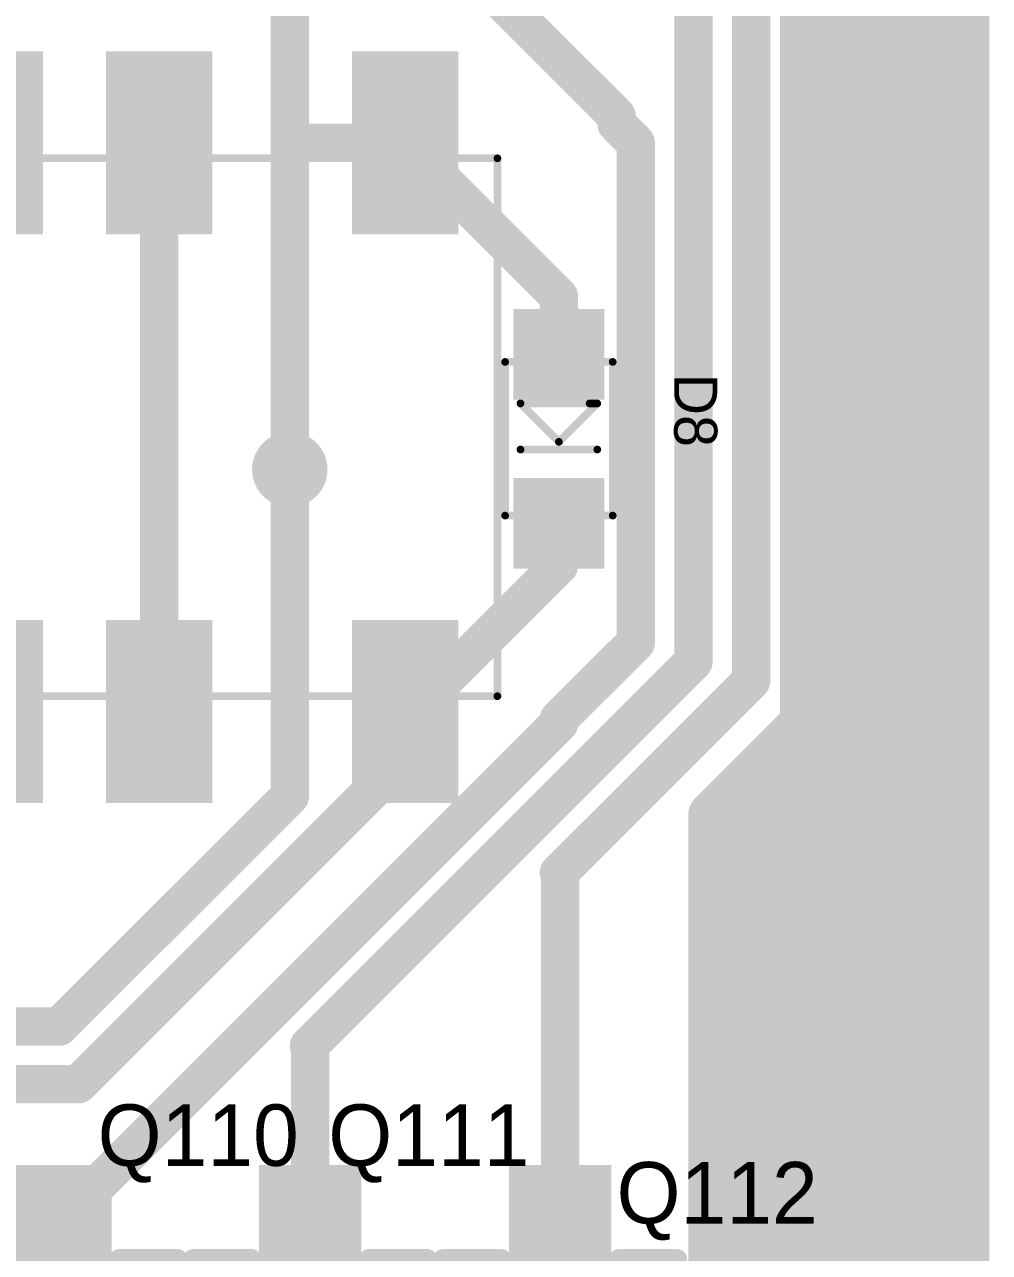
# Model space of a CAD drawing. Extents: x 416 to 470, y 213 to 332.
# Drawn here: x 457.3 to 469.85, y 267.56 to 283.54 of the extents above; entities that cross this region are included whole.
import ezdxf

# ---------------------------------------------------------------- set-up
doc = ezdxf.new("R2010")
doc.units = 0
for name, color, linetype in [('Board', 3, 'CONTINUOUS'), ('Top', 1, 'CONTINUOUS'), ('Top_Mask', 4, 'CONTINUOUS'), ('Top_Paste', 8, 'CONTINUOUS'), ('Top_Silk', 6, 'CONTINUOUS')]:
    doc.layers.add(name, color=color, linetype=linetype)

# ---------------------------------------------------------------- blocks, each defined once
blk = doc.blocks.new('UNIT_DISC')
at = {"linetype": 'CONTINUOUS', "const_width": 0.5}
blk.add_lwpolyline([(0.25, 0, 1), (-0.25, 0, 1)], format="xyb", close=True, dxfattribs=at)
blk = doc.blocks.new('SHAPE_EL_236_236_0_0_0_0')
at = {"xscale": 0.6, "yscale": 0.6, "zscale": 0.6}
blk.add_blockref('UNIT_DISC', (0, 0), dxfattribs=at)
blk = doc.blocks.new('SHAPE_EL_386_386_0_0_0_0')
at = {"xscale": 0.981, "yscale": 0.981, "zscale": 0.981}
blk.add_blockref('UNIT_DISC', (0, 0), dxfattribs=at)
blk = doc.blocks.new('0__40_41')
at = {"layer": 'Top'}
blk.add_blockref('SHAPE_EL_236_236_0_0_0_0', (0, 0), dxfattribs=at)
at = {"layer": 'Top_Mask'}
blk.add_blockref('SHAPE_EL_386_386_0_0_0_0', (0, 0), dxfattribs=at)
blk = doc.blocks.new('SOT_23_A1A2K__7522')
at = {"layer": 'Top_Silk', "linetype": 'CONTINUOUS', "const_width": 0.254}
for points in [[(459.49199, 267.4772), (460.254, 267.4772)], [(459.492, 266.46119), (459.49199, 267.4772)], [(461.778, 267.4772), (462.54001, 267.4772)], [(462.54001, 266.4612), (462.54001, 267.4772)], [(460.762, 266.20719), (461.27, 266.20719)]]:
    blk.add_lwpolyline(points, dxfattribs=at)
at = {"layer": 'Top_Silk', "xscale": 0.254, "yscale": 0.254, "zscale": 0.254}
for p in [(459.49199, 267.4772), (459.49199, 267.4772), (460.254, 267.4772), (461.778, 267.4772), (462.54001, 267.4772), (462.54001, 267.4772), (459.492, 266.46119), (462.54001, 266.4612), (460.762, 266.20719), (461.27, 266.20719)]:
    blk.add_blockref('UNIT_DISC', p, dxfattribs=at)
blk = doc.blocks.new('SHAPE_SQ_374_433_0_0_0_0')
blk.add_solid([(-0.475, -0.55), (0.475, -0.55), (-0.475, 0.55), (0.475, 0.55)])
blk = doc.blocks.new('SHAPE_SQ_524_583_0_0_0_0')
blk.add_solid([(-0.6655, -0.7405), (0.6655, -0.7405), (-0.6655, 0.7405), (0.6655, 0.7405)])
blk = doc.blocks.new('P_SX32Y32D0T32')
at = {"layer": 'Top'}
blk.add_blockref('SHAPE_SQ_374_433_0_0_0_0', (0, 0), dxfattribs=at)
at = {"layer": 'Top_Mask'}
blk.add_blockref('SHAPE_SQ_524_583_0_0_0_0', (0, 0), dxfattribs=at)
at = {"layer": 'Top_Paste'}
blk.add_blockref('SHAPE_SQ_374_433_0_0_0_0', (0, 0), dxfattribs=at)
blk = doc.blocks.new('P_SX32Y32D0T25')
at = {"layer": 'Top'}
blk.add_blockref('SHAPE_SQ_374_433_0_0_0_0', (0, 0), dxfattribs=at)
at = {"layer": 'Top_Mask'}
blk.add_blockref('SHAPE_SQ_524_583_0_0_0_0', (0, 0), dxfattribs=at)
at = {"layer": 'Top_Paste'}
blk.add_blockref('SHAPE_SQ_374_433_0_0_0_0', (0, 0), dxfattribs=at)
blk = doc.blocks.new('P_SX32Y32D0T271')
at = {"layer": 'Top'}
blk.add_blockref('SHAPE_SQ_374_433_0_0_0_0', (0, 0), dxfattribs=at)
at = {"layer": 'Top_Mask'}
blk.add_blockref('SHAPE_SQ_524_583_0_0_0_0', (0, 0), dxfattribs=at)
at = {"layer": 'Top_Paste'}
blk.add_blockref('SHAPE_SQ_374_433_0_0_0_0', (0, 0), dxfattribs=at)
blk = doc.blocks.new('Q111')
for name, p in [('P_SX32Y32D0T271', (461.01601, 267.9598)), ('SOT_23_A1A2K__7522', (0, 0)), ('P_SX32Y32D0T25', (460, 265.75)), ('P_SX32Y32D0T32', (462.032, 265.75))]:
    blk.add_blockref(name, p)
at = {"layer": 'Top_Silk'}
blk.add_text('Q111', height=0.8, dxfattribs=at).set_placement((461.25, 268.6875))
blk = doc.blocks.new('SOD323P_8014')
at = {"layer": 'Top_Silk', "linetype": 'CONTINUOUS', "const_width": 0.1}
for points in [[(463.55, 277.15), (463.55, 279.15)], [(463.55, 279.15), (464.95, 279.15)], [(464.95, 279.15), (464.95, 277.15)], [(464.65, 278.61), (463.75, 278.61)], [(463.75, 278.61), (464.25, 278.11)], [(464.25, 278.11), (464.75, 278.61)], [(464.75, 278.61), (464.65, 278.61)], [(464.75, 278.01), (463.75, 278.01)], [(464.95, 277.15), (463.55, 277.15)]]:
    blk.add_lwpolyline(points, dxfattribs=at)
at = {"layer": 'Top_Silk', "xscale": 0.1, "yscale": 0.1, "zscale": 0.1}
for p in [(463.55, 279.15), (463.55, 279.15), (464.95, 279.15), (464.95, 279.15), (463.75, 278.61), (463.75, 278.61), (464.65, 278.61), (464.65, 278.61), (464.75, 278.61), (464.75, 278.61), (463.75, 278.01), (464.25, 278.11), (464.25, 278.11), (464.75, 278.01), (463.55, 277.15), (463.55, 277.15), (464.95, 277.15), (464.95, 277.15)]:
    blk.add_blockref('UNIT_DISC', p, dxfattribs=at)
blk = doc.blocks.new('SHAPE_SQ_314_314_0_0_0_0')
blk.add_solid([(-0.4, -0.4), (0.4, -0.4), (-0.4, 0.4), (0.4, 0.4)])
blk = doc.blocks.new('SHAPE_SQ_464_464_0_0_0_0')
blk.add_solid([(-0.5905, -0.5905), (0.5905, -0.5905), (-0.5905, 0.5905), (0.5905, 0.5905)])
blk = doc.blocks.new('0_8x0_841')
at = {"layer": 'Top'}
blk.add_blockref('SHAPE_SQ_314_314_0_0_0_0', (0, 0), dxfattribs=at)
at = {"layer": 'Top_Mask'}
blk.add_blockref('SHAPE_SQ_464_464_0_0_0_0', (0, 0), dxfattribs=at)
at = {"layer": 'Top_Paste'}
blk.add_blockref('SHAPE_SQ_314_314_0_0_0_0', (0, 0), dxfattribs=at)
blk = doc.blocks.new('0_8x0_8269')
at = {"layer": 'Top'}
blk.add_blockref('SHAPE_SQ_314_314_0_0_0_0', (0, 0), dxfattribs=at)
at = {"layer": 'Top_Mask'}
blk.add_blockref('SHAPE_SQ_464_464_0_0_0_0', (0, 0), dxfattribs=at)
at = {"layer": 'Top_Paste'}
blk.add_blockref('SHAPE_SQ_314_314_0_0_0_0', (0, 0), dxfattribs=at)
blk = doc.blocks.new('D8')
at = {"rotation": 270}
for name, p in [('0_8x0_841', (464.25, 279.25)), ('0_8x0_8269', (464.25, 277.05))]:
    blk.add_blockref(name, p, dxfattribs=at)
blk.add_blockref('SOD323P_8014', (0, 0))
at = {"layer": 'Top_Silk'}
blk.add_text('D8', height=0.56, rotation=270, dxfattribs=at).set_placement((465.75, 279))
blk = doc.blocks.new('SOT_23_A1A2K__8176')
at = {"layer": 'Top_Silk', "linetype": 'CONTINUOUS', "const_width": 0.254}
for points in [[(456.24199, 267.4772), (457.004, 267.4772)], [(456.242, 266.46119), (456.24199, 267.4772)], [(458.528, 267.4772), (459.29001, 267.4772)], [(459.29001, 266.4612), (459.29001, 267.4772)], [(457.512, 266.20719), (458.02, 266.20719)]]:
    blk.add_lwpolyline(points, dxfattribs=at)
at = {"layer": 'Top_Silk', "xscale": 0.254, "yscale": 0.254, "zscale": 0.254}
for p in [(456.24199, 267.4772), (456.24199, 267.4772), (457.004, 267.4772), (458.528, 267.4772), (459.29001, 267.4772), (459.29001, 267.4772), (456.242, 266.46119), (459.29001, 266.4612), (457.512, 266.20719), (458.02, 266.20719)]:
    blk.add_blockref('UNIT_DISC', p, dxfattribs=at)
blk = doc.blocks.new('P_SX32Y32D0T23')
at = {"layer": 'Top'}
blk.add_blockref('SHAPE_SQ_374_433_0_0_0_0', (0, 0), dxfattribs=at)
at = {"layer": 'Top_Mask'}
blk.add_blockref('SHAPE_SQ_524_583_0_0_0_0', (0, 0), dxfattribs=at)
at = {"layer": 'Top_Paste'}
blk.add_blockref('SHAPE_SQ_374_433_0_0_0_0', (0, 0), dxfattribs=at)
blk = doc.blocks.new('P_SX32Y32D0T270')
at = {"layer": 'Top'}
blk.add_blockref('SHAPE_SQ_374_433_0_0_0_0', (0, 0), dxfattribs=at)
at = {"layer": 'Top_Mask'}
blk.add_blockref('SHAPE_SQ_524_583_0_0_0_0', (0, 0), dxfattribs=at)
at = {"layer": 'Top_Paste'}
blk.add_blockref('SHAPE_SQ_374_433_0_0_0_0', (0, 0), dxfattribs=at)
blk = doc.blocks.new('Q110')
for name, p in [('P_SX32Y32D0T270', (457.76601, 267.9598)), ('SOT_23_A1A2K__8176', (0, 0)), ('P_SX32Y32D0T23', (456.75, 265.75)), ('P_SX32Y32D0T32', (458.782, 265.75))]:
    blk.add_blockref(name, p)
at = {"layer": 'Top_Silk'}
blk.add_text('Q110', height=0.8, dxfattribs=at).set_placement((458.25, 268.6875))
blk = doc.blocks.new('SOT_23_A1A2K__8320')
at = {"layer": 'Top_Silk', "linetype": 'CONTINUOUS', "const_width": 0.254}
for points in [[(462.74199, 267.4772), (463.504, 267.4772)], [(462.742, 266.46119), (462.74199, 267.4772)], [(465.028, 267.4772), (465.79001, 267.4772)], [(465.79001, 266.4612), (465.79001, 267.4772)], [(464.012, 266.20719), (464.52, 266.20719)]]:
    blk.add_lwpolyline(points, dxfattribs=at)
at = {"layer": 'Top_Silk', "xscale": 0.254, "yscale": 0.254, "zscale": 0.254}
for p in [(462.74199, 267.4772), (462.74199, 267.4772), (463.504, 267.4772), (465.028, 267.4772), (465.79001, 267.4772), (465.79001, 267.4772), (462.742, 266.46119), (465.79001, 266.4612), (464.012, 266.20719), (464.52, 266.20719)]:
    blk.add_blockref('UNIT_DISC', p, dxfattribs=at)
blk = doc.blocks.new('P_SX32Y32D0T27')
at = {"layer": 'Top'}
blk.add_blockref('SHAPE_SQ_374_433_0_0_0_0', (0, 0), dxfattribs=at)
at = {"layer": 'Top_Mask'}
blk.add_blockref('SHAPE_SQ_524_583_0_0_0_0', (0, 0), dxfattribs=at)
at = {"layer": 'Top_Paste'}
blk.add_blockref('SHAPE_SQ_374_433_0_0_0_0', (0, 0), dxfattribs=at)
blk = doc.blocks.new('P_SX32Y32D0T272')
at = {"layer": 'Top'}
blk.add_blockref('SHAPE_SQ_374_433_0_0_0_0', (0, 0), dxfattribs=at)
at = {"layer": 'Top_Mask'}
blk.add_blockref('SHAPE_SQ_524_583_0_0_0_0', (0, 0), dxfattribs=at)
at = {"layer": 'Top_Paste'}
blk.add_blockref('SHAPE_SQ_374_433_0_0_0_0', (0, 0), dxfattribs=at)
blk = doc.blocks.new('Q112')
for name, p in [('P_SX32Y32D0T272', (464.26601, 267.9598)), ('SOT_23_A1A2K__8320', (0, 0)), ('P_SX32Y32D0T27', (463.25, 265.75)), ('P_SX32Y32D0T32', (465.282, 265.75))]:
    blk.add_blockref(name, p)
at = {"layer": 'Top_Silk'}
blk.add_text('Q112', height=0.8, dxfattribs=at).set_placement((465, 267.9375))
blk = doc.blocks.new('G6K_2F_8700')
at = {"layer": 'Top_Silk', "linetype": 'CONTINUOUS', "const_width": 0.1}
for points in [[(453.45, 274.8), (453.45, 281.8)], [(453.45, 281.8), (463.45, 281.8)], [(463.45, 281.8), (463.45, 274.8)], [(463.45, 274.8), (453.45, 274.8)]]:
    blk.add_lwpolyline(points, dxfattribs=at)
at = {"layer": 'Top_Silk', "xscale": 0.1, "yscale": 0.1, "zscale": 0.1}
for p in [(453.45, 281.8), (453.45, 281.8), (463.45, 281.8), (463.45, 281.8), (453.45, 274.8), (453.45, 274.8), (463.45, 274.8), (463.45, 274.8)]:
    blk.add_blockref('UNIT_DISC', p, dxfattribs=at)
blk = doc.blocks.new('SHAPE_SQ_787_393_0_0_0_0')
blk.add_solid([(-1, -0.5), (1, -0.5), (-1, 0.5), (1, 0.5)])
blk = doc.blocks.new('SHAPE_SQ_937_543_0_0_0_0')
blk.add_solid([(-1.1905, -0.6905), (1.1905, -0.6905), (-1.1905, 0.6905), (1.1905, 0.6905)])
blk = doc.blocks.new('2_0x1_041')
at = {"layer": 'Top'}
blk.add_blockref('SHAPE_SQ_787_393_0_0_0_0', (0, 0), dxfattribs=at)
at = {"layer": 'Top_Mask'}
blk.add_blockref('SHAPE_SQ_937_543_0_0_0_0', (0, 0), dxfattribs=at)
at = {"layer": 'Top_Paste'}
blk.add_blockref('SHAPE_SQ_787_393_0_0_0_0', (0, 0), dxfattribs=at)
blk = doc.blocks.new('2_0x1_0269')
at = {"layer": 'Top'}
blk.add_blockref('SHAPE_SQ_787_393_0_0_0_0', (0, 0), dxfattribs=at)
at = {"layer": 'Top_Mask'}
blk.add_blockref('SHAPE_SQ_937_543_0_0_0_0', (0, 0), dxfattribs=at)
at = {"layer": 'Top_Paste'}
blk.add_blockref('SHAPE_SQ_787_393_0_0_0_0', (0, 0), dxfattribs=at)
blk = doc.blocks.new('2_0x1_0133')
at = {"layer": 'Top'}
blk.add_blockref('SHAPE_SQ_787_393_0_0_0_0', (0, 0), dxfattribs=at)
at = {"layer": 'Top_Mask'}
blk.add_blockref('SHAPE_SQ_937_543_0_0_0_0', (0, 0), dxfattribs=at)
at = {"layer": 'Top_Paste'}
blk.add_blockref('SHAPE_SQ_787_393_0_0_0_0', (0, 0), dxfattribs=at)
blk = doc.blocks.new('2_0x1_0230')
at = {"layer": 'Top'}
blk.add_blockref('SHAPE_SQ_787_393_0_0_0_0', (0, 0), dxfattribs=at)
at = {"layer": 'Top_Mask'}
blk.add_blockref('SHAPE_SQ_937_543_0_0_0_0', (0, 0), dxfattribs=at)
at = {"layer": 'Top_Paste'}
blk.add_blockref('SHAPE_SQ_787_393_0_0_0_0', (0, 0), dxfattribs=at)
blk = doc.blocks.new('2_0x1_0246')
at = {"layer": 'Top'}
blk.add_blockref('SHAPE_SQ_787_393_0_0_0_0', (0, 0), dxfattribs=at)
at = {"layer": 'Top_Mask'}
blk.add_blockref('SHAPE_SQ_937_543_0_0_0_0', (0, 0), dxfattribs=at)
at = {"layer": 'Top_Paste'}
blk.add_blockref('SHAPE_SQ_787_393_0_0_0_0', (0, 0), dxfattribs=at)
blk = doc.blocks.new('2_0x1_0244')
at = {"layer": 'Top'}
blk.add_blockref('SHAPE_SQ_787_393_0_0_0_0', (0, 0), dxfattribs=at)
at = {"layer": 'Top_Mask'}
blk.add_blockref('SHAPE_SQ_937_543_0_0_0_0', (0, 0), dxfattribs=at)
at = {"layer": 'Top_Paste'}
blk.add_blockref('SHAPE_SQ_787_393_0_0_0_0', (0, 0), dxfattribs=at)
blk = doc.blocks.new('2_0x1_0229')
at = {"layer": 'Top'}
blk.add_blockref('SHAPE_SQ_787_393_0_0_0_0', (0, 0), dxfattribs=at)
at = {"layer": 'Top_Mask'}
blk.add_blockref('SHAPE_SQ_937_543_0_0_0_0', (0, 0), dxfattribs=at)
at = {"layer": 'Top_Paste'}
blk.add_blockref('SHAPE_SQ_787_393_0_0_0_0', (0, 0), dxfattribs=at)
blk = doc.blocks.new('RL7')
at = {"rotation": 270}
for name, p in [('2_0x1_0246', (454.65, 282)), ('2_0x1_0230', (456.85, 282)), ('2_0x1_0133', (459.05, 282)), ('2_0x1_041', (462.25, 282)), ('2_0x1_0244', (454.65, 274.6)), ('2_0x1_0229', (456.85, 274.6)), ('2_0x1_0133', (459.05, 274.6)), ('2_0x1_0269', (462.25, 274.6))]:
    blk.add_blockref(name, p, dxfattribs=at)
blk.add_blockref('G6K_2F_8700', (0, 0))
blk = doc.blocks.new('CUPOUR_L1_F0_TT45_10181')
at = {"layer": 'Top', "linetype": 'CONTINUOUS', "const_width": 0.635}
for points in [[(469.5, 215.5), (469.5, 304.5)], [(467.52662, 292.5), (467.52662, 275)], [(467.52662, 283.60375), (469.5, 283.60375)], [(467.52662, 283.1275), (469.5, 283.1275)], [(467.52662, 282.65125), (469.5, 282.65125)], [(467.52662, 282.175), (469.5, 282.175)], [(467.52662, 281.69875), (469.5, 281.69875)], [(467.52662, 281.2225), (469.5, 281.2225)], [(467.52662, 280.74625), (469.5, 280.74625)], [(467.52662, 280.27), (469.5, 280.27)], [(467.52662, 279.79375), (469.5, 279.79375)], [(467.52662, 279.3175), (469.5, 279.3175)], [(467.52662, 278.84125), (469.5, 278.84125)], [(467.52662, 278.365), (469.5, 278.365)], [(467.52662, 277.88875), (469.5, 277.88875)], [(467.52662, 277.4125), (469.5, 277.4125)], [(467.52662, 276.93625), (469.5, 276.93625)], [(467.52662, 276.46), (469.5, 276.46)], [(467.52662, 275.98375), (469.5, 275.98375)], [(467.52662, 275.5075), (469.5, 275.5075)], [(467.52662, 275.03125), (469.5, 275.03125)], [(467.52662, 275), (467.5, 274.93573)], [(467.5, 274.93573), (467.5, 274.5)], [(467.5, 274.555), (469.5, 274.555)], [(467.5, 274.5), (466.25, 273.25)], [(467.07875, 274.07875), (469.5, 274.07875)], [(466.6025, 273.6025), (469.5, 273.6025)], [(466.25, 273.25), (466.25, 266.33141)], [(466.25, 273.12625), (469.5, 273.12625)], [(466.25, 272.65), (469.5, 272.65)], [(466.25, 272.17375), (469.5, 272.17375)], [(466.25, 271.6975), (469.5, 271.6975)], [(466.25, 271.22125), (469.5, 271.22125)], [(466.25, 270.745), (469.5, 270.745)], [(466.25, 270.26875), (469.5, 270.26875)], [(466.25, 269.7925), (469.5, 269.7925)], [(466.25, 269.31625), (469.5, 269.31625)], [(466.25, 268.84), (469.5, 268.84)], [(466.25, 268.36375), (469.5, 268.36375)], [(466.25, 267.8875), (469.5, 267.8875)], [(466.25, 267.41125), (469.5, 267.41125)]]:
    blk.add_lwpolyline(points, dxfattribs=at)
at = {"layer": 'Top', "xscale": 0.635, "yscale": 0.635, "zscale": 0.635}
for p in [(467.52662, 283.60375), (469.5, 283.60375), (467.52662, 283.1275), (469.5, 283.1275), (467.52662, 282.65125), (469.5, 282.65125), (467.52662, 282.175), (469.5, 282.175), (467.52662, 281.69875), (469.5, 281.69875), (467.52662, 281.2225), (469.5, 281.2225), (467.52662, 280.74625), (469.5, 280.74625), (467.52662, 280.27), (469.5, 280.27), (467.52662, 279.79375), (469.5, 279.79375), (467.52662, 279.3175), (469.5, 279.3175), (467.52662, 278.84125), (469.5, 278.84125), (467.52662, 278.365), (469.5, 278.365), (467.52662, 277.88875), (469.5, 277.88875), (467.52662, 277.4125), (469.5, 277.4125), (467.52662, 276.93625), (469.5, 276.93625), (467.52662, 276.46), (469.5, 276.46), (467.52662, 275.98375), (469.5, 275.98375), (467.52662, 275.5075), (469.5, 275.5075), (467.52662, 275.03125), (469.5, 275.03125), (467.5, 274.93573), (467.5, 274.93573), (467.52662, 275), (467.52662, 275), (467.5, 274.555), (469.5, 274.555), (467.5, 274.5), (467.5, 274.5), (467.07875, 274.07875), (469.5, 274.07875), (466.6025, 273.6025), (469.5, 273.6025), (466.25, 273.25), (466.25, 273.25), (466.25, 273.12625), (469.5, 273.12625), (466.25, 272.65), (469.5, 272.65), (466.25, 272.17375), (469.5, 272.17375), (466.25, 271.6975), (469.5, 271.6975), (466.25, 271.22125), (469.5, 271.22125), (466.25, 270.745), (469.5, 270.745), (466.25, 270.26875), (469.5, 270.26875), (466.25, 269.7925), (469.5, 269.7925), (466.25, 269.31625), (469.5, 269.31625), (466.25, 268.84), (469.5, 268.84), (466.25, 268.36375), (469.5, 268.36375), (466.25, 267.8875), (469.5, 267.8875), (466.25, 267.41125), (469.5, 267.41125)]:
    blk.add_blockref('UNIT_DISC', p, dxfattribs=at)

msp = doc.modelspace()

# ---------------------------------------------------------------- linework, layer by layer
at = {"layer": 'Board', "linetype": 'CONTINUOUS', "const_width": 0.2}
msp.add_lwpolyline([(469.75, 215), (469.75, 324.5)], dxfattribs=at)
at = {"layer": 'Top', "linetype": 'CONTINUOUS', "const_width": 0.5}
for points in [[(466.75, 275), (466.75, 292.5)], [(466, 275.25), (466, 291.85)], [(460.75, 282), (460.75, 288.75)], [(465, 282.35), (462.25, 285.1)], [(465, 282.25), (465, 282.35)], [(465.25, 282), (465, 282.25)], [(459.05, 282), (459.05, 274.6)], [(460.75, 282), (462.25, 282)], [(460.75, 277.75), (460.75, 282)], [(462.25, 282), (464.25, 280)], [(465.25, 275.5), (465.25, 282)], [(464.25, 280), (464.25, 279.25)], [(460.75, 273.5), (460.75, 277.75)], [(464.25, 277.05), (464.25, 276.5)], [(464.25, 276.5), (462.35, 274.6)], [(464.25, 274.5), (465.25, 275.5)], [(461, 270.25), (466, 275.25)], [(464.25, 272.5), (466.75, 275)], [(462.35, 274.6), (462.25, 274.6)], [(462.25, 274), (462.25, 274.6)], [(457.76601, 267.9598), (464.25, 274.44379)], [(464.25, 274.44379), (464.25, 274.5)], [(458, 269.75), (462.25, 274)], [(457.75, 270.5), (460.75, 273.5)], [(464.26601, 272.48399), (464.25, 272.5)], [(464.26601, 267.9598), (464.26601, 272.48399)], [(440.75, 270.5), (457.75, 270.5)], [(461.01601, 270.23399), (461, 270.25)], [(461.01601, 267.9598), (461.01601, 270.23399)], [(456.25, 269.75), (458, 269.75)]]:
    msp.add_lwpolyline(points, dxfattribs=at)
at = {"layer": 'Top_Silk', "linetype": 'CONTINUOUS', "const_width": 0.25}
msp.add_lwpolyline([(467.25, 215), (467.25, 324.5)], dxfattribs=at)

# ---------------------------------------------------------------- block references
for name, p in [('CUPOUR_L1_F0_TT45_10181', (0, 0)), ('RL7', (0, 0)), ('D8', (0, 0)), ('0__40_41', (468.75, 279.25)), ('0__40_41', (460.75, 277.75)), ('0__40_41', (468.75, 273.75)), ('Q110', (0, 0)), ('Q111', (0, 0)), ('Q112', (0, 0))]:
    msp.add_blockref(name, p)
at = {"layer": 'Top', "xscale": 0.5, "yscale": 0.5, "zscale": 0.5}
for p in [(465, 282.35), (465, 282.35), (465, 282.25), (465, 282.25), (459.05, 282), (460.75, 282), (460.75, 282), (460.75, 282), (462.25, 282), (462.25, 282), (465.25, 282), (465.25, 282), (464.25, 280), (464.25, 280), (464.25, 279.25), (460.75, 277.75), (460.75, 277.75), (464.25, 277.05), (464.25, 276.5), (464.25, 276.5), (465.25, 275.5), (465.25, 275.5), (466, 275.25), (466, 275.25), (466.75, 275), (466.75, 275), (459.05, 274.6), (462.25, 274.6), (462.25, 274.6), (462.35, 274.6), (462.35, 274.6), (464.25, 274.5), (464.25, 274.5), (464.25, 274.44379), (464.25, 274.44379), (462.25, 274), (462.25, 274), (460.75, 273.5), (460.75, 273.5), (464.25, 272.5), (464.25, 272.5), (464.26601, 272.48399), (464.26601, 272.48399), (457.75, 270.5), (457.75, 270.5), (461, 270.25), (461, 270.25), (461.01601, 270.23399), (461.01601, 270.23399), (458, 269.75), (458, 269.75), (457.76601, 267.9598), (461.01601, 267.9598), (464.26601, 267.9598)]:
    msp.add_blockref('UNIT_DISC', p, dxfattribs=at)

doc.saveas('drawing.dxf')
